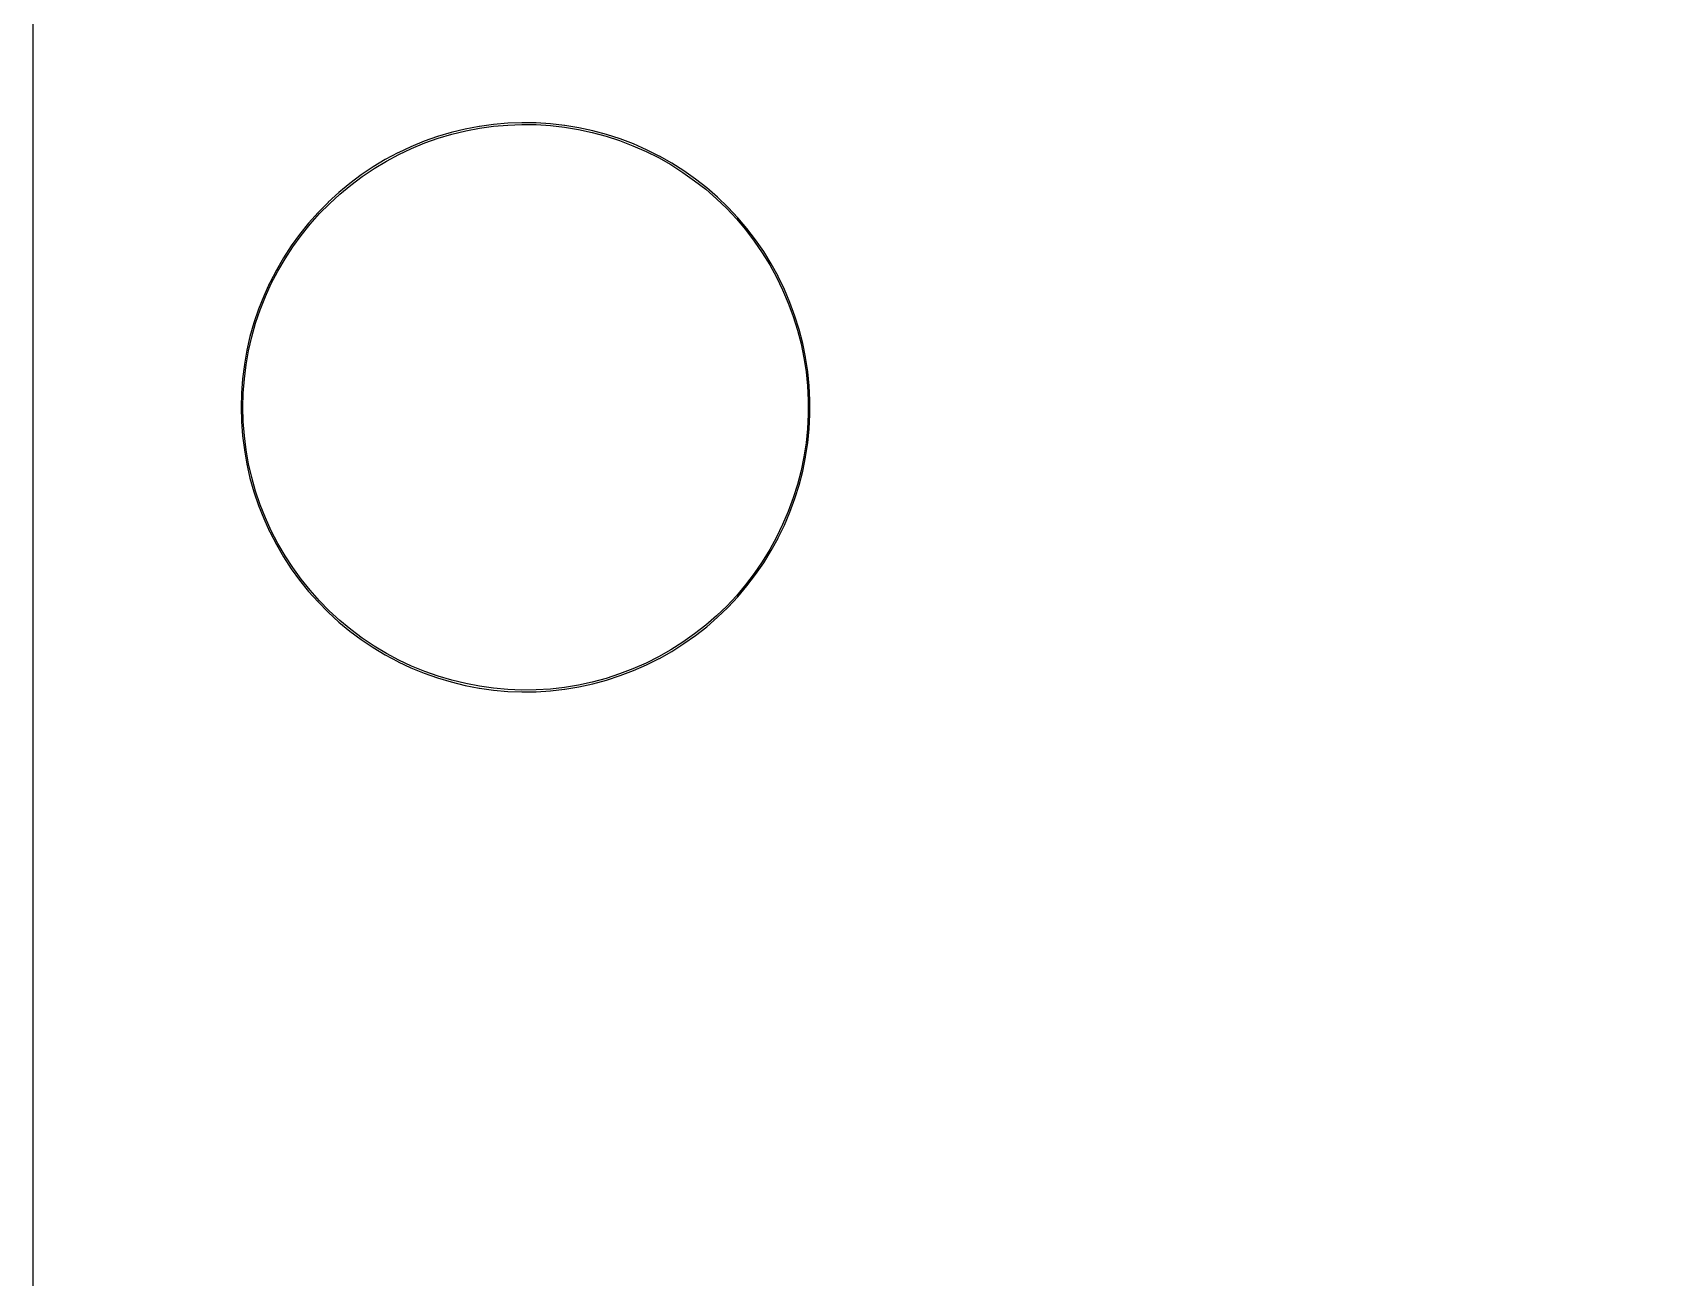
# Model space of a CAD drawing. Extents: x 3 to 44, y 9 to 138.
# Drawn here: x 3.37 to 26.51, y 61.33 to 78.87 of the extents above; entities that cross this region are included whole.
import ezdxf

# ---------------------------------------------------------------- set-up
doc = ezdxf.new("R2010")
doc.units = 0

msp = doc.modelspace()

# ---------------------------------------------------------------- linework, layer by layer
at = {"color": 5, "true_color": 0x0000ff}
msp.add_polyline3d([(3.3655, 80.75676, 0), (3.3655, 9.25322, 0), (43.66768, 9.25322, 0), (43.66768, 9.25322, 0), (43.66768, 137.75436, 0)], dxfattribs=at)
at = {"color": 34, "true_color": 0x008000}
for points in [[(3.3655, 9.25322, 0), (43.66768, 9.25322, 0), (43.66768, 137.75436, 0), (3.3655, 137.75436, 0), (3.3655, 9.25322, 0)], [(10.06601, 77.59953, 0), (9.86536, 77.58175, 0), (9.66724, 77.55381, 0), (9.6633, 77.55319, 0), (9.46519, 77.51509, 0), (9.26961, 77.46683, 0), (9.07657, 77.41095, 0), (8.88861, 77.34491, 0), (8.70065, 77.26871, 0), (8.52031, 77.18235, 0), (8.51676, 77.18055, 0), (8.33897, 77.08656, 0), (8.16625, 76.98242, 0), (7.99861, 76.87067, 0), (7.83859, 76.74875, 0), (7.68365, 76.62175, 0), (7.53379, 76.48459, 0), (7.53098, 76.48178, 0), (7.39128, 76.33954, 0), (7.25666, 76.18968, 0), (7.12966, 76.0322, 0), (7.01282, 75.86964, 0), (6.9036, 75.702, 0), (6.802, 75.52928, 0), (6.70802, 75.34894, 0), (6.70622, 75.3454, 0), (6.62494, 75.16252, 0), (6.54874, 74.97709, 0), (6.48524, 74.7866, 0), (6.42936, 74.59356, 0), (6.38618, 74.39798, 0), (6.35062, 74.19986, 0), (6.35, 74.19593, 0), (6.3246, 73.99527, 0), (6.30936, 73.79461, 0), (6.30428, 73.59396, 0), (6.30936, 73.3933, 0), (6.3246, 73.19264, 0), (6.35, 72.99198, 0), (6.35062, 72.98805, 0), (6.38618, 72.78993, 0), (6.42936, 72.59435, 0), (6.48524, 72.4013, 0), (6.54874, 72.2108, 0), (6.62494, 72.02539, 0), (6.70622, 71.84251, 0), (6.70802, 71.83897, 0), (6.802, 71.65863, 0), (6.9036, 71.48591, 0), (7.01282, 71.31827, 0), (7.12966, 71.15571, 0), (7.25666, 70.99823, 0), (7.39128, 70.84837, 0), (7.53098, 70.70613, 0), (7.53379, 70.70332, 0), (7.68365, 70.56616, 0), (7.83859, 70.43916, 0), (7.99861, 70.31724, 0), (8.16625, 70.20547, 0), (8.33897, 70.10133, 0), (8.51676, 70.00736, 0), (8.52031, 70.00556, 0), (8.70065, 69.9192, 0), (8.88861, 69.843, 0), (9.07657, 69.77696, 0), (9.26961, 69.72108, 0), (9.46519, 69.67282, 0), (9.6633, 69.63472, 0), (9.66724, 69.6341, 0), (9.86536, 69.60616, 0), (10.06601, 69.58838, 0), (10.26667, 69.58076, 0), (10.46734, 69.58329, 0), (10.668, 69.596, 0), (10.86866, 69.61886, 0), (10.87258, 69.61948, 0), (11.0707, 69.6525, 0), (11.26628, 69.69568, 0), (11.46186, 69.74648, 0), (11.65236, 69.80998, 0), (11.84032, 69.8811, 0), (12.02574, 69.96238, 0), (12.20354, 70.05128, 0), (12.20708, 70.05307, 0), (12.38234, 70.15214, 0), (12.55252, 70.26136, 0), (12.71762, 70.3782, 0), (12.8751, 70.50012, 0), (13.0275, 70.6322, 0), (13.17228, 70.7719, 0), (13.17509, 70.77471, 0), (13.31225, 70.92203, 0), (13.44179, 71.07443, 0), (13.56371, 71.23445, 0), (13.67801, 71.39955, 0), (13.78469, 71.57227, 0), (13.88121, 71.74753, 0), (13.88301, 71.75107, 0), (13.96937, 71.93141, 0), (14.04811, 72.11682, 0), (14.11923, 72.30732, 0), (14.17765, 72.49782, 0), (14.22845, 72.69341, 0), (14.26909, 72.88899, 0), (14.26972, 72.89292, 0), (14.3002, 73.09357, 0), (14.32052, 73.29169, 0), (14.33068, 73.49236, 0), (14.33068, 73.69556, 0), (14.32052, 73.89622, 0), (14.3002, 74.09434, 0), (14.26972, 74.29499, 0), (14.26909, 74.29892, 0), (14.22845, 74.4945, 0), (14.17765, 74.69007, 0), (14.11923, 74.88057, 0), (14.04811, 75.07107, 0), (13.96937, 75.2565, 0), (13.88301, 75.43684, 0), (13.88121, 75.44038, 0), (13.78469, 75.61564, 0), (13.67801, 75.78836, 0), (13.56371, 75.95346, 0), (13.44179, 76.11348, 0), (13.31225, 76.26588, 0), (13.17509, 76.4132, 0), (13.17228, 76.41601, 0), (13.0275, 76.55571, 0), (12.8751, 76.68779, 0), (12.71762, 76.80971, 0), (12.55252, 76.92655, 0), (12.38234, 77.03577, 0), (12.20708, 77.13482, 0), (12.20354, 77.13663, 0), (12.02574, 77.22553, 0), (11.84032, 77.30681, 0), (11.65236, 77.37793, 0), (11.46186, 77.44143, 0), (11.26628, 77.49223, 0), (11.0707, 77.53541, 0), (10.87258, 77.56843, 0), (10.86866, 77.56905, 0), (10.668, 77.59191, 0), (10.46734, 77.60462, 0), (10.26667, 77.60715, 0), (10.06601, 77.59953, 0)], [(10.668, 69.62139, 0), (10.46734, 69.6087, 0), (10.26667, 69.60615, 0), (10.06601, 69.61377, 0), (9.86536, 69.63155, 0), (9.66965, 69.65915, 0), (9.47303, 69.69696, 0), (9.27746, 69.74523, 0), (9.08442, 69.8011, 0), (8.89645, 69.86714, 0), (8.7085, 69.94334, 0), (8.52979, 70.02892, 0), (8.3539, 70.12188, 0), (8.18118, 70.22602, 0), (8.01354, 70.33779, 0), (7.85352, 70.45971, 0), (7.69858, 70.58671, 0), (7.54912, 70.7235, 0), (7.41183, 70.86329, 0), (7.27721, 71.01316, 0), (7.15021, 71.17064, 0), (7.03337, 71.3332, 0), (6.92415, 71.50084, 0), (6.82255, 71.67355, 0), (6.73008, 71.851, 0), (6.64909, 72.03324, 0), (6.57289, 72.21866, 0), (6.50939, 72.40916, 0), (6.45351, 72.6022, 0), (6.41033, 72.79778, 0), (6.37519, 72.99356, 0), (6.35, 73.19264, 0), (6.33475, 73.3933, 0), (6.32968, 73.59396, 0), (6.33475, 73.79461, 0), (6.35, 73.99527, 0), (6.37519, 74.19435, 0), (6.41033, 74.39013, 0), (6.45351, 74.58571, 0), (6.50939, 74.77875, 0), (6.57289, 74.96925, 0), (6.64909, 75.15467, 0), (6.73014, 75.33702, 0), (6.82255, 75.51434, 0), (6.92415, 75.68707, 0), (7.03337, 75.85471, 0), (7.15021, 76.01727, 0), (7.27721, 76.17475, 0), (7.41183, 76.32461, 0), (7.54931, 76.46458, 0), (7.69858, 76.6012, 0), (7.85352, 76.7282, 0), (8.01354, 76.85012, 0), (8.18118, 76.96187, 0), (8.3539, 77.06601, 0), (8.52939, 77.15878, 0), (8.7085, 77.24456, 0), (8.89645, 77.32076, 0), (9.08442, 77.38679, 0), (9.27746, 77.44268, 0), (9.47303, 77.49093, 0), (9.67004, 77.52882, 0), (9.86536, 77.55636, 0), (10.06601, 77.57414, 0), (10.26667, 77.58176, 0), (10.46734, 77.57922, 0), (10.668, 77.56652, 0), (10.86799, 77.54374, 0), (11.06285, 77.51125, 0), (11.25843, 77.46808, 0), (11.45401, 77.41728, 0), (11.64451, 77.35378, 0), (11.83247, 77.28266, 0), (12.01789, 77.20138, 0), (12.19246, 77.1141, 0), (12.36741, 77.01522, 0), (12.53759, 76.906, 0), (12.70269, 76.78916, 0), (12.86017, 76.66724, 0), (13.01257, 76.53516, 0), (13.15544, 76.3973, 0), (13.2917, 76.25095, 0), (13.42124, 76.09855, 0), (13.54316, 75.93853, 0), (13.65746, 75.77343, 0), (13.76414, 75.60071, 0), (13.85986, 75.42691, 0), (13.94522, 75.24865, 0), (14.02396, 75.06323, 0), (14.09508, 74.87273, 0), (14.1535, 74.68223, 0), (14.2043, 74.48665, 0), (14.24481, 74.29168, 0), (14.2748, 74.09434, 0), (14.29512, 73.89622, 0), (14.30527, 73.69556, 0), (14.30527, 73.49236, 0), (14.29512, 73.29169, 0), (14.2748, 73.09357, 0), (14.24481, 72.89623, 0), (14.2043, 72.70126, 0), (14.1535, 72.50568, 0), (14.09508, 72.31518, 0), (14.02396, 72.12468, 0), (13.94522, 71.93926, 0), (13.85986, 71.761, 0), (13.76414, 71.5872, 0), (13.65746, 71.41448, 0), (13.54316, 71.24938, 0), (13.42124, 71.08936, 0), (13.2917, 70.93696, 0), (13.15544, 70.79061, 0), (13.01257, 70.65275, 0), (12.86017, 70.52067, 0), (12.70269, 70.39875, 0), (12.53759, 70.28191, 0), (12.36741, 70.17269, 0), (12.19276, 70.07397, 0), (12.01789, 69.98653, 0), (11.83247, 69.90524, 0), (11.64451, 69.83413, 0), (11.45401, 69.77063, 0), (11.25843, 69.71983, 0), (11.06285, 69.67664, 0), (10.868, 69.64417, 0), (10.668, 69.62139, 0)]]:
    msp.add_polyline3d(points, close=True, dxfattribs=at)

doc.saveas('drawing.dxf')
